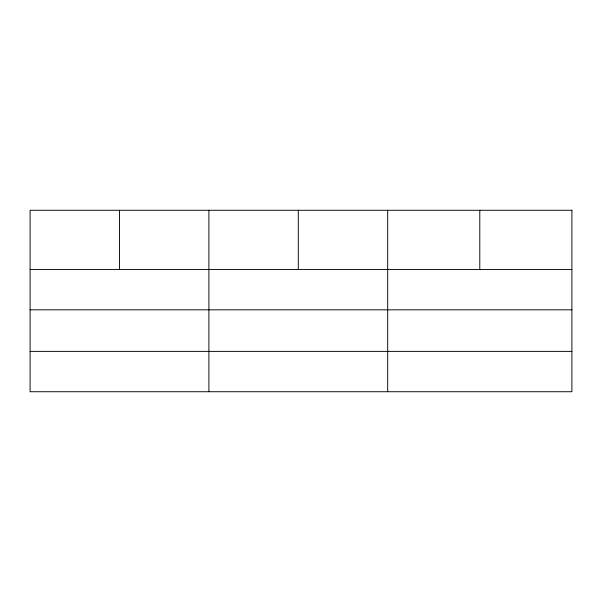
<?xml version="1.0" encoding="UTF-8"?>
<svg xmlns="http://www.w3.org/2000/svg" width="602" height="602" viewBox="0 0 602 602"><rect width="100%" height="100%" fill="white"/><g stroke="black" fill="none" stroke-linecap="round" stroke-linejoin="round"><path stroke-width="0.9" d="M30.1 269.485L571.9 269.485M30.1 309.827L571.9 309.827M30.1 351.387L571.9 351.387M479.794 210.271L479.794 269.485M387.688 210.271L387.688 391.729M298.291 210.271L298.291 269.485M208.894 210.271L208.894 391.729M119.497 210.271L119.497 269.485M571.9 210.271L30.1 210.271L30.1 391.729L571.9 391.729L571.9 210.271"/></g></svg>
